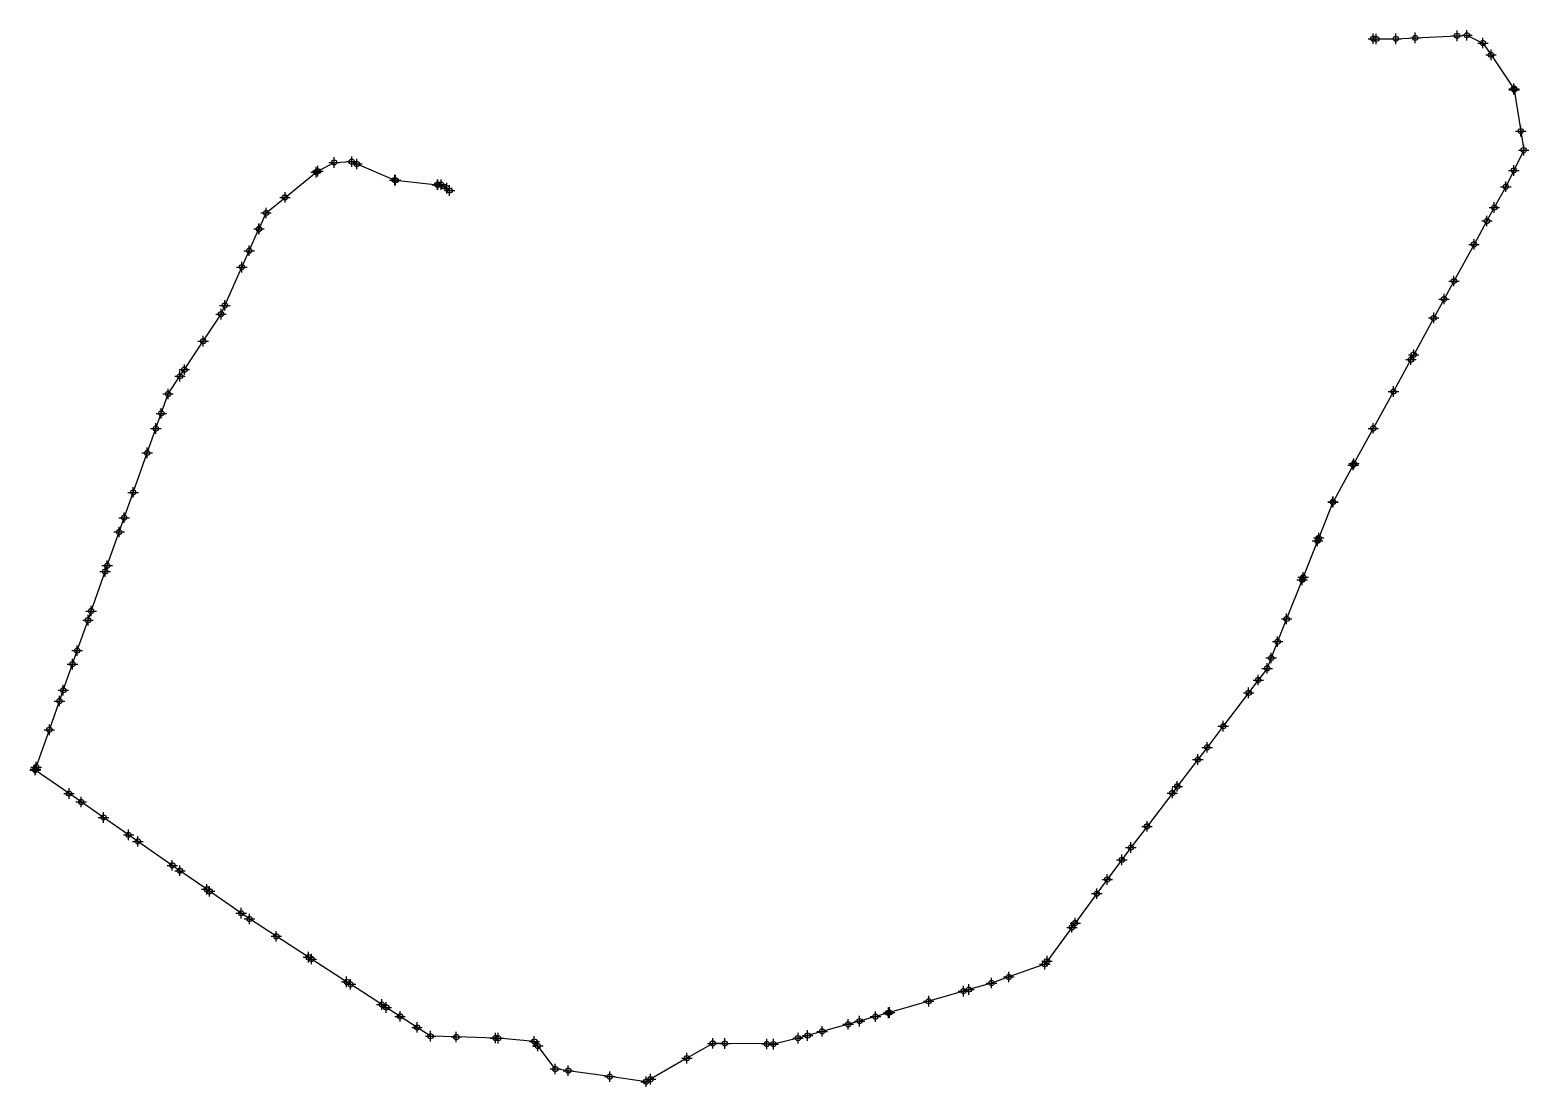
# Model space of a CAD drawing. Extents: x 4869458 to 4883760, y 2054987 to 2065065.
import ezdxf

# ---------------------------------------------------------------- set-up
doc = ezdxf.new("R2010")
doc.units = 0
doc.header["$MEASUREMENT"] = 0
doc.header["$PDMODE"] = 34
doc.header["$PDSIZE"] = 50
doc.layers.add('UPME_LineaTransmisionBogota3D', color=1, linetype='CONTINUOUS')
doc.layers.add('UPME_LineaTransmisionBogotaSplitNodoZ3D', color=1, linetype='CONTINUOUS')

msp = doc.modelspace()

# ---------------------------------------------------------------- linework, layer by layer
at = {"layer": 'UPME_LineaTransmisionBogota3D', "linetype": 'Continuous'}
msp.add_polyline3d([(4882275, 2064982, 2858), (4882303, 2064980, 2858), (4882490, 2064981, 2972), (4882675, 2064990, 2975), (4883074, 2065010, 3239), (4883168, 2065015, 3288), (4883321, 2064941, 3287), (4883398, 2064828, 3273), (4883617, 2064505, 3216), (4883619, 2064496, 3216), (4883682, 2064101, 3254), (4883710, 2063920, 3288), (4883615, 2063726, 3331), (4883539, 2063571, 3358), (4883429, 2063372, 3338), (4883359, 2063244, 3318), (4883236, 2063021, 3249), (4883044, 2062671, 3270), (4882950, 2062500, 3271), (4882851, 2062320, 3164), (4882660, 2061969, 3113), (4882634, 2061922, 3110), (4882467, 2061618, 2952), (4882275, 2061267, 3028), (4882090, 2060931, 3263), (4882082, 2060917, 3263), (4881891, 2060566, 3335), (4881890, 2060564, 3335), (4881754, 2060222, 3359), (4881743, 2060194, 3334), (4881606, 2059847, 3355), (4881596, 2059822, 3338), (4881448, 2059450, 3346), (4881362, 2059233, 3397), (4881301, 2059078, 3368), (4881262, 2058978, 3403), (4881177, 2058867, 3411), (4881085, 2058745, 3288), (4880843, 2058427, 3294), (4880689, 2058225, 3323), (4880600, 2058109, 3288), (4880405, 2057853, 3294), (4880358, 2057790, 3273), (4880116, 2057472, 3199), (4879962, 2057270, 3219), (4879875, 2057153, 3174), (4879737, 2056966, 3127), (4879637, 2056831, 3120), (4879431, 2056550, 3100), (4879400, 2056509, 3091), (4879162, 2056187, 3058), (4879141, 2056158, 3054), (4878798, 2056036, 3007), (4878632, 2055978, 3023), (4878417, 2055916, 2942), (4878365, 2055901, 2921), (4878033, 2055805, 2809), (4877659, 2055697, 2784), (4877648, 2055694, 2785), (4877525, 2055658, 2780), (4877374, 2055615, 2781), (4877264, 2055585, 2778), (4877016, 2055517, 2766), (4876878, 2055478, 2768), (4876786, 2055453, 2769), (4876551, 2055396, 2763), (4876488, 2055397, 2757), (4876088, 2055402, 2694), (4875972, 2055403, 2698), (4875726, 2055262, 2649), (4875380, 2055062, 2656), (4875336, 2055037, 2670), (4874990, 2055086, 2682), (4874594, 2055142, 2781), (4874470, 2055159, 2834), (4874303, 2055378, 2821), (4874270, 2055421, 2839), (4873926, 2055452, 2826), (4873900, 2055454, 2834), (4873526, 2055464, 2830), (4873281, 2055471, 2853), (4873151, 2055555, 2855), (4872989, 2055660, 2871), (4872858, 2055745, 2885), (4872815, 2055773, 2886), (4872516, 2055966, 2922), (4872479, 2055990, 2929), (4872143, 2056207, 2949), (4872115, 2056225, 2949), (4871808, 2056424, 2994), (4871553, 2056589, 3056), (4871473, 2056644, 3063), (4871172, 2056853, 3065), (4871145, 2056872, 3060), (4870889, 2057049, 3047), (4870816, 2057100, 3040), (4870488, 2057329, 3026), (4870399, 2057391, 3034), (4870160, 2057557, 3054), (4869947, 2057705, 3150), (4869831, 2057785, 3127), (4869508, 2058009, 3155), (4869511, 2058016, 3155), (4869517, 2058037, 3141), (4869643, 2058393, 3052), (4869740, 2058667, 3068), (4869776, 2058770, 3063), (4869864, 2059019, 3072), (4869909, 2059148, 3062), (4870012, 2059438, 3053), (4870042, 2059525, 3042), (4870175, 2059902, 2970), (4870195, 2059958, 2971), (4870309, 2060279, 2937), (4870357, 2060415, 2923), (4870443, 2060656, 2868), (4870577, 2061033, 2832), (4870659, 2061265, 2880), (4870711, 2061410, 2890), (4870776, 2061595, 2892), (4870889, 2061764, 2865), (4870931, 2061827, 2855), (4871110, 2062098, 2797), (4871281, 2062356, 2767), (4871318, 2062439, 2739), (4871480, 2062804, 2697), (4871550, 2062961, 2703), (4871643, 2063168, 2685), (4871644, 2063169, 2685), (4871711, 2063321, 2663), (4871892, 2063469, 2594), (4872188, 2063710, 2568), (4872204, 2063719, 2567), (4872361, 2063802, 2565), (4872528, 2063810, 2562), (4872578, 2063788, 2559), (4872938, 2063634, 2556), (4872947, 2063633, 2556), (4873345, 2063590, 2560), (4873350, 2063590, 2560), (4873382, 2063591, 2557), (4873436, 2063557, 2558), (4873462, 2063534, 2559)], dxfattribs=at)
at = {"layer": 'UPME_LineaTransmisionBogotaSplitNodoZ3D'}
for p in [(4882275, 2064982, 2858), (4882303, 2064980, 2858), (4882490, 2064981, 2972), (4882675, 2064990, 2975), (4882675, 2064990, 2975), (4883074, 2065010, 3239), (4883074, 2065010, 3239), (4883168, 2065015, 3288), (4883321, 2064941, 3287), (4883398, 2064828, 3273), (4883398, 2064828, 3273), (4883617, 2064505, 3216), (4883619, 2064496, 3216), (4883619, 2064496, 3216), (4883682, 2064101, 3254), (4883682, 2064101, 3254), (4883710, 2063920, 3288), (4872361, 2063802, 2565), (4872528, 2063810, 2562), (4872578, 2063788, 2559), (4872578, 2063788, 2559), (4872188, 2063710, 2568), (4872204, 2063719, 2567), (4872204, 2063719, 2567), (4872938, 2063634, 2556), (4872947, 2063633, 2556), (4872947, 2063633, 2556), (4883615, 2063726, 3331), (4883615, 2063726, 3331), (4871892, 2063469, 2594), (4871892, 2063469, 2594), (4873345, 2063590, 2560), (4873345, 2063590, 2560), (4873350, 2063590, 2560), (4873382, 2063591, 2557), (4873436, 2063557, 2558), (4873462, 2063534, 2559), (4883539, 2063571, 3358), (4871711, 2063321, 2663), (4883429, 2063372, 3338), (4883429, 2063372, 3338), (4883359, 2063244, 3318), (4871643, 2063168, 2685), (4871644, 2063169, 2685), (4871644, 2063169, 2685), (4871550, 2062961, 2703), (4883236, 2063021, 3249), (4883236, 2063021, 3249), (4871480, 2062804, 2697), (4871480, 2062804, 2697), (4883044, 2062671, 3270), (4883044, 2062671, 3270), (4882950, 2062500, 3271), (4871281, 2062356, 2767), (4871318, 2062439, 2739), (4871318, 2062439, 2739), (4882851, 2062320, 3164), (4882851, 2062320, 3164), (4871110, 2062098, 2797), (4871110, 2062098, 2797), (4882634, 2061922, 3110), (4882660, 2061969, 3113), (4882660, 2061969, 3113), (4870889, 2061764, 2865), (4870889, 2061764, 2865), (4870931, 2061827, 2855), (4882467, 2061618, 2952), (4882467, 2061618, 2952), (4870776, 2061595, 2892), (4870711, 2061410, 2890), (4870711, 2061410, 2890), (4870659, 2061265, 2880), (4882275, 2061267, 3028), (4882275, 2061267, 3028), (4870577, 2061033, 2832), (4870577, 2061033, 2832), (4882082, 2060917, 3263), (4882082, 2060917, 3263), (4882090, 2060931, 3263), (4870443, 2060656, 2868), (4870443, 2060656, 2868), (4881890, 2060564, 3335), (4881891, 2060566, 3335), (4881891, 2060566, 3335), (4870357, 2060415, 2923), (4870309, 2060279, 2937), (4870309, 2060279, 2937), (4881743, 2060194, 3334), (4881743, 2060194, 3334), (4881754, 2060222, 3359), (4870175, 2059902, 2970), (4870175, 2059902, 2970), (4870195, 2059958, 2971), (4881596, 2059822, 3338), (4881596, 2059822, 3338), (4881606, 2059847, 3355), (4870042, 2059525, 3042), (4870042, 2059525, 3042), (4870012, 2059438, 3053), (4881448, 2059450, 3346), (4881448, 2059450, 3346), (4881362, 2059233, 3397), (4869909, 2059148, 3062), (4869909, 2059148, 3062), (4881301, 2059078, 3368), (4881301, 2059078, 3368), (4869864, 2059019, 3072), (4881262, 2058978, 3403), (4869776, 2058770, 3063), (4869776, 2058770, 3063), (4881085, 2058745, 3288), (4881085, 2058745, 3288), (4881177, 2058867, 3411), (4869740, 2058667, 3068), (4869643, 2058393, 3052), (4869643, 2058393, 3052), (4880843, 2058427, 3294), (4880843, 2058427, 3294), (4880689, 2058225, 3323), (4869517, 2058037, 3141), (4880600, 2058109, 3288), (4880600, 2058109, 3288), (4869508, 2058009, 3155), (4869511, 2058016, 3155), (4869511, 2058016, 3155), (4869831, 2057785, 3127), (4869831, 2057785, 3127), (4880358, 2057790, 3273), (4880358, 2057790, 3273), (4880405, 2057853, 3294), (4869947, 2057705, 3150), (4870160, 2057557, 3054), (4870160, 2057557, 3054), (4880116, 2057472, 3199), (4880116, 2057472, 3199), (4870399, 2057391, 3034), (4870488, 2057329, 3026), (4870488, 2057329, 3026), (4879962, 2057270, 3219), (4870816, 2057100, 3040), (4870816, 2057100, 3040), (4870889, 2057049, 3047), (4879875, 2057153, 3174), (4879875, 2057153, 3174), (4879737, 2056966, 3127), (4871145, 2056872, 3060), (4871145, 2056872, 3060), (4871172, 2056853, 3065), (4879637, 2056831, 3120), (4879637, 2056831, 3120), (4871473, 2056644, 3063), (4871473, 2056644, 3063), (4871553, 2056589, 3056), (4879400, 2056509, 3091), (4879400, 2056509, 3091), (4879431, 2056550, 3100), (4871808, 2056424, 2994), (4871808, 2056424, 2994), (4872115, 2056225, 2949), (4872143, 2056207, 2949), (4872143, 2056207, 2949), (4879162, 2056187, 3058), (4879162, 2056187, 3058), (4878798, 2056036, 3007), (4878798, 2056036, 3007), (4879141, 2056158, 3054), (4872479, 2055990, 2929), (4872479, 2055990, 2929), (4872516, 2055966, 2922), (4878365, 2055901, 2921), (4878417, 2055916, 2942), (4878417, 2055916, 2942), (4878632, 2055978, 3023), (4872815, 2055773, 2886), (4872815, 2055773, 2886), (4872858, 2055745, 2885), (4878033, 2055805, 2809), (4878033, 2055805, 2809), (4872989, 2055660, 2871), (4877374, 2055615, 2781), (4877525, 2055658, 2780), (4877648, 2055694, 2785), (4877648, 2055694, 2785), (4877659, 2055697, 2784), (4873151, 2055555, 2855), (4873151, 2055555, 2855), (4873281, 2055471, 2853), (4873526, 2055464, 2830), (4873526, 2055464, 2830), (4873900, 2055454, 2834), (4876878, 2055478, 2768), (4876878, 2055478, 2768), (4877016, 2055517, 2766), (4877264, 2055585, 2778), (4877264, 2055585, 2778), (4873926, 2055452, 2826), (4873926, 2055452, 2826), (4874270, 2055421, 2839), (4874303, 2055378, 2821), (4874303, 2055378, 2821), (4875972, 2055403, 2698), (4876088, 2055402, 2694), (4876088, 2055402, 2694), (4876488, 2055397, 2757), (4876488, 2055397, 2757), (4876551, 2055396, 2763), (4876786, 2055453, 2769), (4875726, 2055262, 2649), (4875726, 2055262, 2649), (4874470, 2055159, 2834), (4874594, 2055142, 2781), (4874594, 2055142, 2781), (4874990, 2055086, 2682), (4874990, 2055086, 2682), (4875336, 2055037, 2670), (4875380, 2055062, 2656), (4875380, 2055062, 2656)]:
    msp.add_point(p, dxfattribs=at)

doc.saveas('drawing.dxf')
